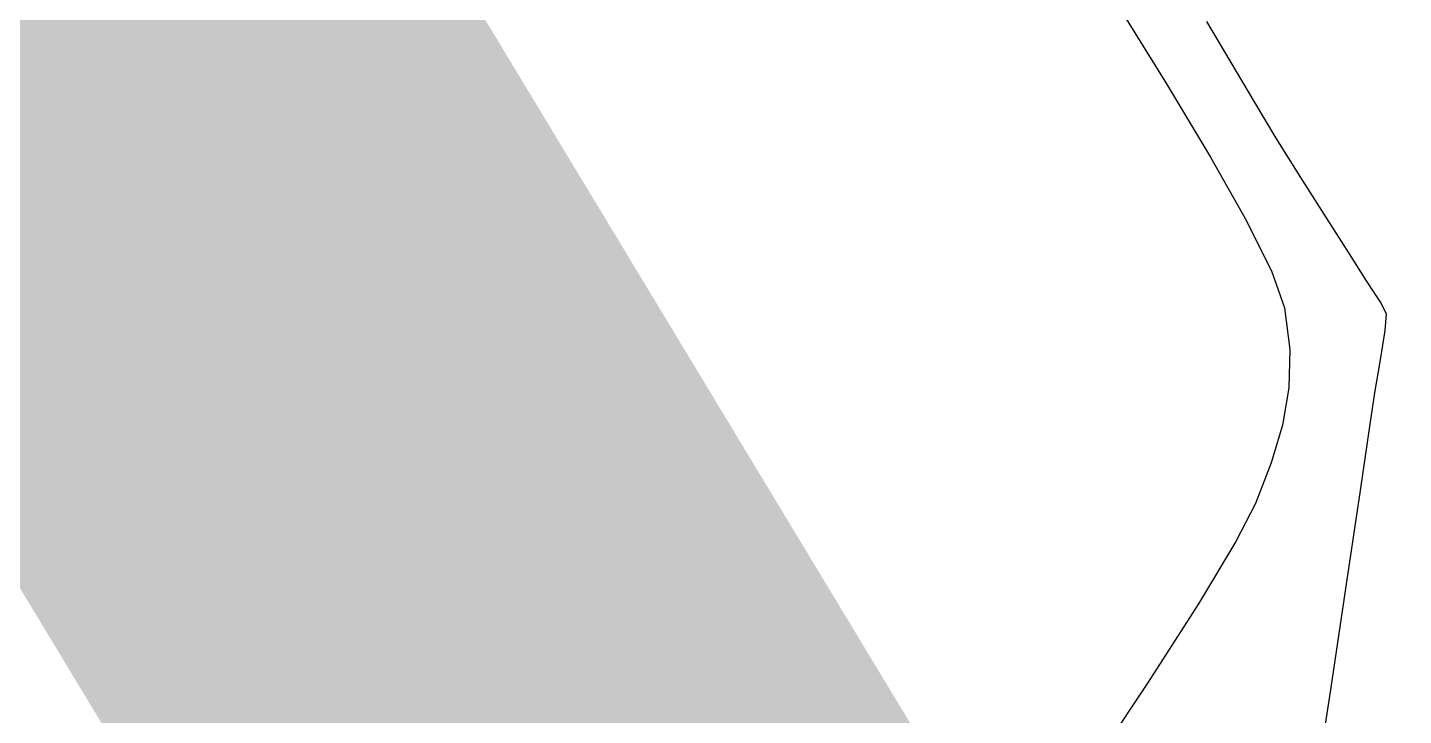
# Model space of a CAD drawing. Header units: feet. Extents: x 26064 to 27719, y 16802 to 28989.
# Drawn here: x 27624.75 to 27640.65, y 17722.39 to 17730.34 of the extents above; entities that cross this region are included whole.
import ezdxf

# ---------------------------------------------------------------- set-up
doc = ezdxf.new("R2010")
doc.units = ezdxf.units.FT
doc.header["$LTSCALE"] = 50
doc.header["$MEASUREMENT"] = 0
doc.linetypes.add('HIDN25', pattern=[0.0938, 0.0625, -0.0313])
doc.layers.add('CONT-MNR', color=55, linetype='HIDN25')
doc.layers.add('WATER', color=5, linetype='Continuous')

msp = doc.modelspace()

# ---------------------------------------------------------------- linework, layer by layer
at = {"layer": 'CONT-MNR', "color": 7, "extrusion": (0.850038, 0.526722, 0)}
msp.add_line((27637.34189, 17730.61748, 626), (27637.9155, 17729.69177, 626), dxfattribs=at)
at = {"layer": 'CONT-MNR', "color": 7, "extrusion": (0.859467, 0.511191, 0)}
msp.add_line((27638.37643, 17730.41371, 627), (27638.92968, 17729.48353, 627), dxfattribs=at)
at = {"layer": 'CONT-MNR', "color": 7, "extrusion": (0.857045, 0.515242, 0)}
msp.add_line((27637.9155, 17729.69177, 626), (27638.42403, 17728.84589, 626), dxfattribs=at)
at = {"layer": 'CONT-MNR', "color": 7}
for p, q in [((27638.92968, 17729.48353, 627), (27639.1793, 17729.06673, 627)), ((27639.1793, 17729.06673, 627), (27639.46401, 17728.60943, 627)), ((27638.42403, 17728.84589, 626), (27638.83948, 17728.11162, 626)), ((27639.75873, 17728.14401, 627), (27640.02492, 17727.7277, 627)), ((27638.83948, 17728.11162, 626), (27639.13385, 17727.52077, 626)), ((27639.13385, 17727.52077, 626), (27639.27913, 17727.10511, 626)), ((27640.224, 17727.41774, 627), (27640.3174, 17727.27135, 627)), ((27640.3174, 17727.27135, 627), (27640.39739, 17727.15628, 627)), ((27639.27913, 17727.10511, 626), (27639.33945, 17726.62362, 626)), ((27640.43918, 17726.84399, 627), (27640.3831, 17726.50341, 627)), ((27640.26593, 17725.7596, 627), (27640.15268, 17724.99237, 627)), ((27639.12427, 17725.31224, 626), (27638.94502, 17724.84271, 626)), ((27639.81309, 17722.71808, 627), (27639.61939, 17721.44735, 627))]:
    msp.add_line(p, q, dxfattribs=at)
at = {"layer": 'CONT-MNR', "color": 7, "extrusion": (0.84485, 0.535003, 0)}
msp.add_line((27639.46401, 17728.60943, 627), (27639.75873, 17728.14401, 627), dxfattribs=at)
at = {"layer": 'CONT-MNR', "color": 7, "extrusion": (0.841407, 0.540402, 0)}
msp.add_line((27640.02492, 17727.7277, 627), (27640.224, 17727.41774, 627), dxfattribs=at)
at = {"layer": 'CONT-MNR', "color": 7, "extrusion": (0.902305, 0.431097, 0)}
msp.add_line((27640.39739, 17727.15628, 627), (27640.45466, 17727.0364, 627), dxfattribs=at)
at = {"layer": 'CONT-MNR', "color": 7, "extrusion": (0.996778, -0.080206, 0)}
msp.add_line((27640.45466, 17727.0364, 627), (27640.43918, 17726.84399, 627), dxfattribs=at)
at = {"layer": 'CONT-MNR', "color": 7, "extrusion": (0.999715, -0.023882, 0)}
msp.add_line((27639.33945, 17726.62362, 626), (27639.32885, 17726.17967, 626), dxfattribs=at)
at = {"layer": 'CONT-MNR', "color": 7, "extrusion": (0.986428, -0.164191, 0)}
msp.add_line((27640.3831, 17726.50341, 627), (27640.31973, 17726.12267, 627), dxfattribs=at)
at = {"layer": 'CONT-MNR', "color": 7, "extrusion": (0.985408, -0.170211, 0)}
msp.add_line((27639.32885, 17726.17967, 626), (27639.25467, 17725.75022, 626), dxfattribs=at)
at = {"layer": 'CONT-MNR', "color": 7, "extrusion": (0.989198, -0.146583, 0)}
msp.add_line((27640.31973, 17726.12267, 627), (27640.26593, 17725.7596, 627), dxfattribs=at)
at = {"layer": 'CONT-MNR', "color": 7, "extrusion": (0.958425, -0.285345, 0)}
msp.add_line((27639.25467, 17725.75022, 626), (27639.12427, 17725.31224, 626), dxfattribs=at)
at = {"layer": 'CONT-MNR', "color": 7, "extrusion": (0.989156, -0.146869, 0)}
msp.add_line((27640.15268, 17724.99237, 627), (27639.9963, 17723.93914, 627), dxfattribs=at)
at = {"layer": 'CONT-MNR', "color": 7, "extrusion": (0.886745, -0.462259, 0)}
msp.add_line((27638.94502, 17724.84271, 626), (27638.71596, 17724.4033, 626), dxfattribs=at)
at = {"layer": 'CONT-MNR', "color": 7, "extrusion": (0.856942, -0.515413, 0)}
msp.add_line((27638.71596, 17724.4033, 626), (27638.28408, 17723.68524, 626), dxfattribs=at)
at = {"layer": 'CONT-MNR', "color": 7, "extrusion": (0.988931, -0.148374, 0)}
msp.add_line((27639.9963, 17723.93914, 627), (27639.81309, 17722.71808, 627), dxfattribs=at)
at = {"layer": 'CONT-MNR', "color": 7, "extrusion": (0.842468, -0.538746, 0)}
msp.add_line((27638.28408, 17723.68524, 626), (27637.69696, 17722.76713, 626), dxfattribs=at)
at = {"layer": 'CONT-MNR', "color": 7, "extrusion": (0.83141, -0.55566, 0)}
msp.add_line((27637.69696, 17722.76713, 626), (27637.00218, 17721.72757, 626), dxfattribs=at)
at = {"layer": 'WATER', "color": 5, "linetype": 'Continuous', "const_width": 8, "elevation": 625, "flags": 128}
msp.add_lwpolyline([(27618.35549, 18036.3866), (27600.58754, 17994.82642), (27569.90643, 17960.42963), (27564.97689, 17953.33784), (27564.10413, 17945.70614), (27560.80611, 17886.26907), (27564.10669, 17876.67357), (27565.60697, 17872.17568), (27573.13702, 17831.92907), (27591.15263, 17787.04977), (27632.0139, 17719.43356), (27672.2278, 17660.66565), (27700.39955, 17613.74317)], dxfattribs=at)

doc.saveas('drawing.dxf')
